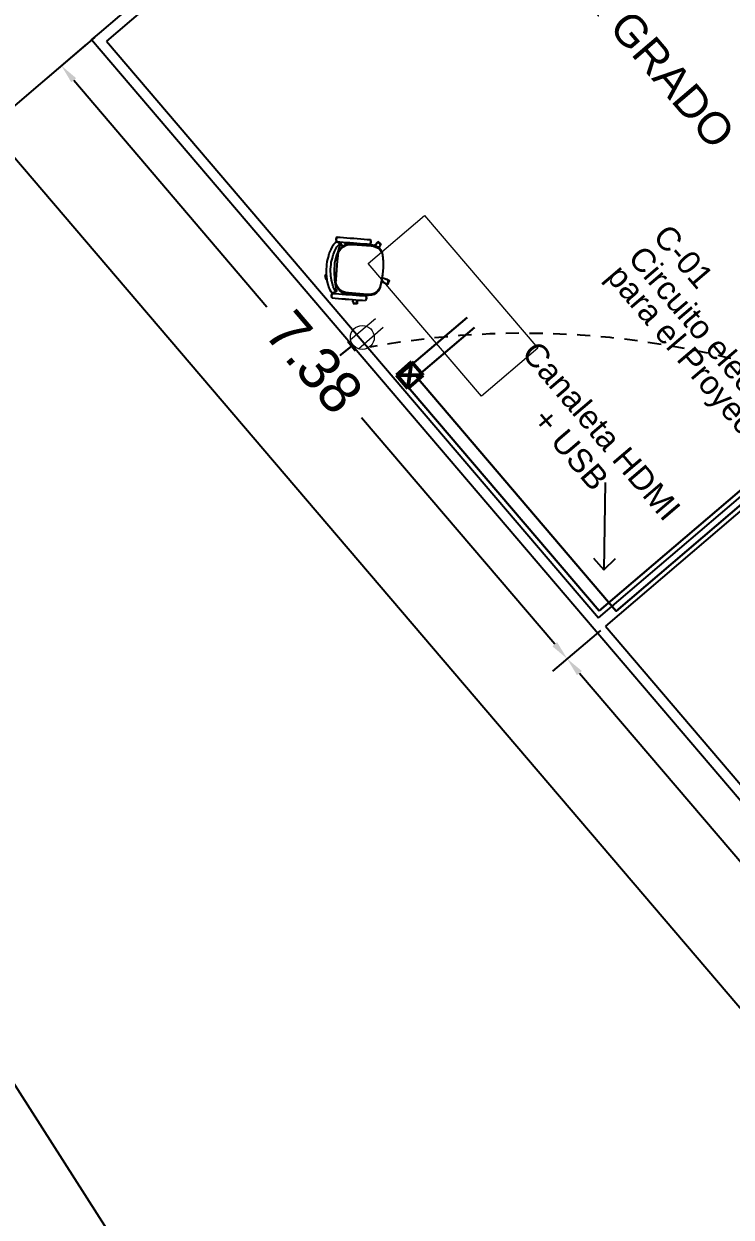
# Model space of a CAD drawing. Header units: metres. Extents: x 643973 to 644410, y 8488260 to 8488397.
# Drawn here: x 644225.03 to 644231.72, y 8488325.82 to 8488337.11 of the extents above; entities that cross this region are included whole.
import ezdxf

# ---------------------------------------------------------------- set-up
doc = ezdxf.new("R2010")
doc.units = ezdxf.units.M
doc.header["$MEASUREMENT"] = 0
doc.linetypes.add('LÍNEAS_OCULTAS2', pattern=[0.1875, 0.125, -0.0625])
for name, color, linetype, lineweight in [('Anotaciones - Textos_Pluma_Nº__86', 7, 'Continuous', 20), ('Cable USB', 3, 'Continuous', 30), ('CIRCUITO DE DATOS', 4, 'COMPU_LINE', 50), ('CIRCUITO ELECTRICO EST DE CARGA', 6, 'Continuous', 50), ('CONECCION USB Y HDMI', 150, 'Continuous', 30), ('MUEBLES', 150, 'Continuous', 25), ('MUEBLES MOVILES', 42, 'Continuous', 5), ('MURO PREFABRICADO', 252, 'Continuous', 25), ('tomacorriente', 1, 'Continuous', 20)]:
    doc.layers.add(name, color=color, linetype=linetype, lineweight=lineweight)
for name, color, linetype in [('Circ Tomac Nh-80 3x4mm2', 1, 'LÍNEAS_OCULTAS2'), ('Planta', 251, 'Continuous'), ('Unknown_Area_Type', 5, 'Continuous')]:
    doc.layers.add(name, color=color, linetype=linetype)
doc.styles.add('style4', font='arial.ttf')
doc.linetypes.add('COMPU_LINE', pattern='A,0.5,-0.1,["R",Standard,S=0.1,R=0,X=-0.05,Y=-0.05],-0.1', length=0.7)
doc.dimstyles.new('UTILIZAR', dxfattribs={"dimtxt": 0.18, "dimasz": 0.18, "dimexe": 0.18, "dimexo": 0.0625, "dimgap": 0.09, "dimtad": 0, "dimtih": 1, "dimtoh": 1, "dimdec": 4, "dimzin": 0, "dimdsep": 46, "dimtxsty": 'Standard', "dimcen": 0.09, "dimadec": 0, "dimazin": 0, "dimtfac": 1, "dimtdec": 4, "dimtofl": 0, "dimtmove": 0, "dimatfit": 3, "dimfxl": 1, "dimtolj": 1, "dimtzin": 0, "dimarcsym": 0})

# ---------------------------------------------------------------- blocks, each defined once
blk = doc.blocks.new('34')
at = {"layer": 'MUEBLES'}
for p, q in [((1317.81, 1591.536), (1317.792, 1591.508)), ((1317.81, 1591.536), (1317.792, 1591.508)), ((1317.827, 1591.564), (1317.81, 1591.536)), ((1317.827, 1591.564), (1317.81, 1591.536)), ((1317.844, 1591.591), (1317.827, 1591.564)), ((1317.844, 1591.591), (1317.827, 1591.564)), ((1317.86, 1591.618), (1317.844, 1591.591)), ((1317.86, 1591.617), (1317.844, 1591.591)), ((1317.864, 1591.541), (1317.847, 1591.513)), ((1317.864, 1591.54), (1317.847, 1591.513)), ((1317.88, 1591.532), (1317.856, 1591.513)), ((1317.877, 1591.644), (1317.86, 1591.618)), ((1317.876, 1591.642), (1317.86, 1591.617)), ((1317.881, 1591.568), (1317.864, 1591.54)), ((1317.881, 1591.568), (1317.864, 1591.541)), ((1317.873, 1591.556), (1317.88, 1591.54)), ((1317.876, 1591.642), (1317.877, 1591.644)), ((1317.877, 1591.644), (1317.899, 1591.637)), ((1317.899, 1591.637), (1317.878, 1591.642)), ((1317.878, 1591.642), (1317.878, 1591.642)), ((1317.878, 1591.642), (1317.878, 1591.642)), ((1317.908, 1591.545), (1317.88, 1591.532)), ((1317.88, 1591.54), (1317.883, 1591.533)), ((1317.897, 1591.594), (1317.881, 1591.568)), ((1317.898, 1591.594), (1317.881, 1591.568)), ((1317.916, 1591.54), (1317.888, 1591.527)), ((1317.897, 1591.593), (1317.899, 1591.591)), ((1317.914, 1591.62), (1317.898, 1591.594)), ((1317.899, 1591.637), (1317.914, 1591.62)), ((1317.912, 1591.621), (1317.899, 1591.637)), ((1317.899, 1591.591), (1317.915, 1591.553)), ((1317.904, 1591.591), (1317.901, 1591.599)), ((1317.908, 1591.582), (1317.904, 1591.591)), ((1317.911, 1591.573), (1317.908, 1591.582)), ((1317.918, 1591.547), (1317.908, 1591.545)), ((1317.91, 1591.579), (1317.915, 1591.618)), ((1317.912, 1591.581), (1317.91, 1591.579)), ((1317.91, 1591.579), (1317.913, 1591.576)), ((1317.914, 1591.567), (1317.911, 1591.573)), ((1317.911, 1591.564), (1317.915, 1591.565)), ((1317.912, 1591.621), (1317.912, 1591.621)), ((1317.912, 1591.621), (1317.912, 1591.621)), ((1317.915, 1591.584), (1317.912, 1591.581)), ((1317.913, 1591.576), (1317.923, 1591.573)), ((1317.915, 1591.565), (1317.914, 1591.567)), ((1317.917, 1591.62), (1317.915, 1591.618)), ((1317.925, 1591.586), (1317.915, 1591.584)), ((1317.915, 1591.553), (1317.918, 1591.547)), ((1317.925, 1591.542), (1317.916, 1591.54)), ((1317.92, 1591.623), (1317.917, 1591.62)), ((1317.939, 1591.551), (1317.918, 1591.547)), ((1317.931, 1591.625), (1317.92, 1591.623)), ((1317.923, 1591.573), (1317.934, 1591.57)), ((1317.942, 1591.587), (1317.925, 1591.586)), ((1317.946, 1591.547), (1317.925, 1591.542)), ((1317.949, 1591.626), (1317.931, 1591.625)), ((1317.934, 1591.57), (1317.941, 1591.569)), ((1317.971, 1591.55), (1317.939, 1591.551)), ((1317.941, 1591.569), (1317.947, 1591.567)), ((1317.952, 1591.587), (1317.942, 1591.587)), ((1317.977, 1591.546), (1317.946, 1591.547)), ((1317.947, 1591.567), (1317.961, 1591.562)), ((1317.959, 1591.625), (1317.949, 1591.626)), ((1317.965, 1591.585), (1317.952, 1591.587)), ((1317.974, 1591.623), (1317.959, 1591.625)), ((1317.961, 1591.562), (1317.977, 1591.556)), ((1317.994, 1591.579), (1317.965, 1591.585)), ((1317.991, 1591.543), (1317.971, 1591.55)), ((1318.004, 1591.617), (1317.974, 1591.623)), ((1317.977, 1591.556), (1317.994, 1591.551)), ((1317.996, 1591.539), (1317.977, 1591.546)), ((1318.009, 1591.532), (1317.991, 1591.543)), ((1318.027, 1591.572), (1317.994, 1591.579)), ((1317.994, 1591.551), (1318.016, 1591.545)), ((1318.013, 1591.529), (1317.996, 1591.539)), ((1318.039, 1591.609), (1318.004, 1591.617)), ((1318.013, 1591.529), (1318.009, 1591.532)), ((1318.016, 1591.545), (1318.089, 1591.513)), ((1318.032, 1591.571), (1318.027, 1591.572)), ((1318.062, 1591.559), (1318.032, 1591.571)), ((1318.045, 1591.608), (1318.039, 1591.609)), ((1318.077, 1591.595), (1318.045, 1591.608)), ((1318.081, 1591.552), (1318.062, 1591.559)), ((1318.097, 1591.587), (1318.077, 1591.595)), ((1318.1, 1591.544), (1318.081, 1591.552)), ((1318.117, 1591.579), (1318.097, 1591.587)), ((1318.106, 1591.541), (1318.1, 1591.544)), ((1318.119, 1591.533), (1318.106, 1591.541)), ((1318.125, 1591.576), (1318.117, 1591.579)), ((1318.138, 1591.521), (1318.119, 1591.533)), ((1318.139, 1591.567), (1318.125, 1591.576)), ((1318.159, 1591.554), (1318.139, 1591.567)), ((1318.179, 1591.542), (1318.159, 1591.554)), ((1318.197, 1591.53), (1318.179, 1591.542)), ((1317.74, 1591.425), (1317.723, 1591.398)), ((1317.74, 1591.425), (1317.724, 1591.399)), ((1317.757, 1591.452), (1317.74, 1591.425)), ((1317.757, 1591.452), (1317.74, 1591.425)), ((1317.837, 1591.489), (1317.743, 1591.34)), ((1317.845, 1591.483), (1317.752, 1591.334)), ((1317.775, 1591.48), (1317.757, 1591.452)), ((1317.775, 1591.48), (1317.757, 1591.452)), ((1317.792, 1591.508), (1317.775, 1591.48)), ((1317.792, 1591.508), (1317.775, 1591.48)), ((1317.794, 1591.429), (1317.777, 1591.402)), ((1317.794, 1591.429), (1317.777, 1591.402)), ((1317.812, 1591.457), (1317.794, 1591.429)), ((1317.812, 1591.457), (1317.794, 1591.429)), ((1317.829, 1591.485), (1317.812, 1591.457)), ((1317.829, 1591.485), (1317.812, 1591.457)), ((1317.847, 1591.513), (1317.829, 1591.485)), ((1317.847, 1591.513), (1317.829, 1591.485)), ((1317.856, 1591.513), (1317.837, 1591.489)), ((1317.864, 1591.507), (1317.845, 1591.483)), ((1317.888, 1591.527), (1317.864, 1591.507)), ((1318.053, 1591.504), (1318.013, 1591.529)), ((1318.164, 1591.435), (1318.053, 1591.504)), ((1318.089, 1591.513), (1318.156, 1591.47)), ((1318.158, 1591.509), (1318.138, 1591.521)), ((1318.158, 1591.458), (1318.145, 1591.447)), ((1318.156, 1591.47), (1318.217, 1591.419)), ((1318.174, 1591.499), (1318.158, 1591.509)), ((1318.164, 1591.463), (1318.158, 1591.458)), ((1318.211, 1591.406), (1318.164, 1591.435)), ((1318.176, 1591.497), (1318.174, 1591.499)), ((1318.193, 1591.482), (1318.176, 1591.497)), ((1318.183, 1591.429), (1318.179, 1591.426)), ((1318.195, 1591.438), (1318.183, 1591.429)), ((1318.208, 1591.469), (1318.193, 1591.482)), ((1318.2, 1591.528), (1318.197, 1591.53)), ((1318.217, 1591.513), (1318.2, 1591.528)), ((1318.233, 1591.445), (1318.208, 1591.469)), ((1318.233, 1591.498), (1318.217, 1591.513)), ((1318.217, 1591.419), (1318.232, 1591.403)), ((1318.223, 1591.511), (1318.221, 1591.51)), ((1318.223, 1591.511), (1318.229, 1591.512)), ((1318.227, 1591.512), (1318.23, 1591.514)), ((1318.229, 1591.512), (1318.237, 1591.509)), ((1318.23, 1591.514), (1318.235, 1591.518)), ((1318.261, 1591.473), (1318.233, 1591.498)), ((1318.236, 1591.442), (1318.233, 1591.445)), ((1318.235, 1591.518), (1318.236, 1591.519)), ((1318.236, 1591.519), (1318.263, 1591.489)), ((1318.257, 1591.415), (1318.236, 1591.442)), ((1318.237, 1591.509), (1318.244, 1591.503)), ((1318.244, 1591.503), (1318.248, 1591.496)), ((1318.248, 1591.496), (1318.25, 1591.488)), ((1318.25, 1591.488), (1318.248, 1591.484)), ((1318.253, 1591.481), (1318.256, 1591.483)), ((1318.256, 1591.483), (1318.261, 1591.487)), ((1318.261, 1591.487), (1318.263, 1591.489)), ((1318.264, 1591.47), (1318.261, 1591.473)), ((1318.287, 1591.441), (1318.264, 1591.47)), ((1318.306, 1591.416), (1318.287, 1591.441)), ((1317.697, 1591.306), (1317.688, 1591.305)), ((1317.708, 1591.306), (1317.697, 1591.306)), ((1317.723, 1591.398), (1317.707, 1591.373)), ((1317.708, 1591.374), (1317.707, 1591.373)), ((1317.707, 1591.373), (1317.723, 1591.356)), ((1317.724, 1591.399), (1317.708, 1591.374)), ((1317.723, 1591.355), (1317.708, 1591.371)), ((1317.708, 1591.371), (1317.709, 1591.371)), ((1317.709, 1591.371), (1317.708, 1591.371)), ((1317.717, 1591.307), (1317.708, 1591.306)), ((1317.723, 1591.307), (1317.717, 1591.307)), ((1317.723, 1591.356), (1317.744, 1591.349)), ((1317.742, 1591.35), (1317.723, 1591.355)), ((1317.726, 1591.307), (1317.723, 1591.307)), ((1317.726, 1591.303), (1317.726, 1591.307)), ((1317.737, 1591.328), (1317.727, 1591.304)), ((1317.745, 1591.323), (1317.735, 1591.298)), ((1317.743, 1591.34), (1317.737, 1591.328)), ((1317.742, 1591.35), (1317.742, 1591.35)), ((1317.742, 1591.35), (1317.742, 1591.35)), ((1317.76, 1591.375), (1317.744, 1591.349)), ((1317.744, 1591.349), (1317.746, 1591.351)), ((1317.752, 1591.334), (1317.745, 1591.323)), ((1317.761, 1591.376), (1317.746, 1591.351)), ((1317.777, 1591.402), (1317.76, 1591.375)), ((1317.777, 1591.402), (1317.761, 1591.376)), ((1318.225, 1591.396), (1318.211, 1591.406)), ((1318.211, 1591.406), (1318.216, 1591.403)), ((1318.231, 1591.393), (1318.216, 1591.403)), ((1318.238, 1591.384), (1318.225, 1591.396)), ((1318.244, 1591.381), (1318.231, 1591.393)), ((1318.232, 1591.403), (1318.244, 1591.39)), ((1318.253, 1591.357), (1318.238, 1591.384)), ((1318.244, 1591.39), (1318.256, 1591.377)), ((1318.26, 1591.352), (1318.244, 1591.381)), ((1318.257, 1591.341), (1318.253, 1591.357)), ((1318.256, 1591.377), (1318.267, 1591.366)), ((1318.275, 1591.391), (1318.257, 1591.415)), ((1318.26, 1591.326), (1318.257, 1591.341)), ((1318.264, 1591.336), (1318.26, 1591.352)), ((1318.26, 1591.295), (1318.26, 1591.326)), ((1318.268, 1591.321), (1318.264, 1591.336)), ((1318.267, 1591.366), (1318.271, 1591.362)), ((1318.268, 1591.29), (1318.268, 1591.321)), ((1318.271, 1591.362), (1318.276, 1591.356)), ((1318.283, 1591.38), (1318.275, 1591.391)), ((1318.276, 1591.356), (1318.283, 1591.348)), ((1318.298, 1591.309), (1318.281, 1591.281)), ((1318.297, 1591.308), (1318.281, 1591.281)), ((1318.287, 1591.371), (1318.283, 1591.38)), ((1318.283, 1591.348), (1318.288, 1591.342)), ((1318.294, 1591.355), (1318.287, 1591.371)), ((1318.288, 1591.342), (1318.292, 1591.339)), ((1318.292, 1591.339), (1318.294, 1591.339)), ((1318.294, 1591.339), (1318.327, 1591.36)), ((1318.297, 1591.345), (1318.294, 1591.355)), ((1318.294, 1591.339), (1318.295, 1591.342)), ((1318.295, 1591.342), (1318.297, 1591.345)), ((1318.314, 1591.334), (1318.297, 1591.308)), ((1318.314, 1591.335), (1318.298, 1591.309)), ((1318.314, 1591.404), (1318.306, 1591.416)), ((1318.319, 1591.394), (1318.314, 1591.404)), ((1318.331, 1591.361), (1318.314, 1591.335)), ((1318.33, 1591.359), (1318.314, 1591.334)), ((1318.327, 1591.377), (1318.319, 1591.394)), ((1318.33, 1591.367), (1318.327, 1591.377)), ((1318.327, 1591.36), (1318.328, 1591.363)), ((1318.328, 1591.363), (1318.33, 1591.367)), ((1318.33, 1591.359), (1318.331, 1591.361)), ((1318.331, 1591.361), (1318.353, 1591.354)), ((1318.352, 1591.354), (1318.332, 1591.36)), ((1318.332, 1591.36), (1318.332, 1591.36)), ((1318.351, 1591.312), (1318.335, 1591.285)), ((1318.351, 1591.311), (1318.335, 1591.285)), ((1318.368, 1591.338), (1318.351, 1591.312)), ((1318.366, 1591.339), (1318.352, 1591.354)), ((1318.353, 1591.354), (1318.368, 1591.338)), ((1318.366, 1591.339), (1318.366, 1591.339)), ((1318.366, 1591.339), (1318.366, 1591.339)), ((1317.682, 1591.305), (1317.68, 1591.305)), ((1317.683, 1591.265), (1317.68, 1591.305)), ((1317.688, 1591.305), (1317.682, 1591.305)), ((1317.685, 1591.265), (1317.683, 1591.265)), ((1317.692, 1591.266), (1317.685, 1591.265)), ((1317.686, 1591.282), (1317.687, 1591.291)), ((1317.689, 1591.274), (1317.686, 1591.282)), ((1317.687, 1591.291), (1317.69, 1591.298)), ((1317.693, 1591.267), (1317.689, 1591.274)), ((1317.69, 1591.298), (1317.696, 1591.302)), ((1317.695, 1591.266), (1317.692, 1591.266)), ((1317.699, 1591.264), (1317.693, 1591.267)), ((1317.696, 1591.302), (1317.727, 1591.303)), ((1317.699, 1591.264), (1317.723, 1591.265)), ((1317.727, 1591.304), (1317.722, 1591.277)), ((1317.722, 1591.277), (1317.723, 1591.252)), ((1317.723, 1591.252), (1317.727, 1591.241)), ((1317.727, 1591.241), (1317.731, 1591.229)), ((1317.735, 1591.298), (1317.73, 1591.272)), ((1317.73, 1591.272), (1317.731, 1591.247)), ((1317.731, 1591.247), (1317.734, 1591.237)), ((1317.731, 1591.229), (1317.742, 1591.21)), ((1317.734, 1591.237), (1317.738, 1591.224)), ((1317.738, 1591.224), (1317.748, 1591.206)), ((1317.742, 1591.21), (1317.755, 1591.196)), ((1317.748, 1591.206), (1317.76, 1591.193)), ((1317.755, 1591.196), (1317.801, 1591.155)), ((1318.143, 1591.09), (1318.236, 1591.239)), ((1318.152, 1591.084), (1318.245, 1591.233)), ((1318.228, 1591.198), (1318.211, 1591.17)), ((1318.228, 1591.197), (1318.211, 1591.17)), ((1318.224, 1591.191), (1318.22, 1591.193)), ((1318.246, 1591.226), (1318.228, 1591.198)), ((1318.246, 1591.226), (1318.228, 1591.197)), ((1318.236, 1591.239), (1318.251, 1591.266)), ((1318.245, 1591.233), (1318.26, 1591.26)), ((1318.263, 1591.254), (1318.246, 1591.226)), ((1318.263, 1591.253), (1318.246, 1591.226)), ((1318.251, 1591.266), (1318.26, 1591.295)), ((1318.26, 1591.26), (1318.268, 1591.29)), ((1318.281, 1591.281), (1318.263, 1591.253)), ((1318.281, 1591.281), (1318.263, 1591.254)), ((1318.283, 1591.202), (1318.265, 1591.174)), ((1318.283, 1591.202), (1318.266, 1591.174)), ((1318.3, 1591.23), (1318.283, 1591.202)), ((1318.301, 1591.23), (1318.283, 1591.202)), ((1318.318, 1591.258), (1318.3, 1591.23)), ((1318.318, 1591.258), (1318.301, 1591.23)), ((1318.335, 1591.285), (1318.318, 1591.258)), ((1318.335, 1591.285), (1318.318, 1591.258)), ((1317.76, 1591.193), (1317.805, 1591.153)), ((1317.801, 1591.155), (1317.822, 1591.14)), ((1317.805, 1591.153), (1317.825, 1591.138)), ((1317.822, 1591.14), (1317.851, 1591.118)), ((1317.825, 1591.138), (1317.852, 1591.117)), ((1317.851, 1591.118), (1317.878, 1591.101)), ((1317.852, 1591.117), (1317.903, 1591.086)), ((1317.903, 1591.086), (1317.935, 1591.069)), ((1317.903, 1591.086), (1317.904, 1591.085)), ((1317.904, 1591.085), (1317.937, 1591.068)), ((1318.135, 1591.078), (1318.143, 1591.09)), ((1318.144, 1591.072), (1318.152, 1591.084)), ((1318.177, 1591.116), (1318.161, 1591.09)), ((1318.162, 1591.092), (1318.161, 1591.09)), ((1318.161, 1591.09), (1318.177, 1591.073)), ((1318.177, 1591.116), (1318.162, 1591.092)), ((1318.162, 1591.088), (1318.162, 1591.089)), ((1318.176, 1591.072), (1318.162, 1591.088)), ((1318.194, 1591.143), (1318.177, 1591.116)), ((1318.194, 1591.142), (1318.177, 1591.116)), ((1318.211, 1591.17), (1318.194, 1591.143)), ((1318.211, 1591.17), (1318.194, 1591.142)), ((1318.214, 1591.092), (1318.198, 1591.067)), ((1318.215, 1591.093), (1318.199, 1591.068)), ((1318.204, 1591.159), (1318.2, 1591.162)), ((1318.204, 1591.159), (1318.2, 1591.162)), ((1318.231, 1591.119), (1318.214, 1591.092)), ((1318.231, 1591.119), (1318.215, 1591.093)), ((1318.248, 1591.147), (1318.231, 1591.119)), ((1318.248, 1591.146), (1318.231, 1591.119)), ((1318.239, 1591.132), (1318.247, 1591.128)), ((1318.247, 1591.128), (1318.239, 1591.132)), ((1318.26, 1591.124), (1318.241, 1591.136)), ((1318.254, 1591.128), (1318.241, 1591.136)), ((1318.247, 1591.128), (1318.256, 1591.122)), ((1318.256, 1591.122), (1318.247, 1591.128)), ((1318.266, 1591.174), (1318.248, 1591.147)), ((1318.265, 1591.174), (1318.248, 1591.146)), ((1318.256, 1591.122), (1318.264, 1591.117)), ((1318.264, 1591.117), (1318.256, 1591.122)), ((1318.266, 1591.125), (1318.26, 1591.124)), ((1318.274, 1591.159), (1318.261, 1591.167)), ((1318.279, 1591.156), (1318.261, 1591.167)), ((1318.264, 1591.117), (1318.269, 1591.114)), ((1318.269, 1591.114), (1318.264, 1591.117)), ((1318.273, 1591.128), (1318.266, 1591.125)), ((1318.269, 1591.114), (1318.271, 1591.112)), ((1318.271, 1591.112), (1318.269, 1591.114)), ((1318.292, 1591.146), (1318.271, 1591.112)), ((1318.279, 1591.134), (1318.273, 1591.128)), ((1318.274, 1591.159), (1318.279, 1591.156)), ((1318.279, 1591.156), (1318.282, 1591.15)), ((1318.282, 1591.142), (1318.279, 1591.134)), ((1318.281, 1591.152), (1318.284, 1591.15)), ((1318.282, 1591.15), (1318.282, 1591.142)), ((1318.284, 1591.15), (1318.29, 1591.147)), ((1318.29, 1591.147), (1318.292, 1591.146)), ((1317.913, 1591.007), (1317.911, 1591.001)), ((1317.911, 1591.001), (1317.911, 1590.999)), ((1317.95, 1590.989), (1317.911, 1590.999)), ((1317.915, 1591.016), (1317.913, 1591.007)), ((1317.917, 1591.026), (1317.915, 1591.016)), ((1317.919, 1591.035), (1317.917, 1591.026)), ((1317.918, 1591.013), (1317.928, 1591.053)), ((1317.921, 1591.007), (1317.918, 1591.013)), ((1317.921, 1591.041), (1317.919, 1591.035)), ((1317.921, 1591.043), (1317.921, 1591.041)), ((1317.925, 1591.042), (1317.921, 1591.043)), ((1317.927, 1591.001), (1317.921, 1591.007)), ((1317.935, 1590.998), (1317.927, 1591.001)), ((1317.928, 1591.053), (1317.932, 1591.07)), ((1317.935, 1591.069), (1317.956, 1591.058)), ((1317.943, 1590.997), (1317.935, 1590.998)), ((1317.937, 1591.068), (1317.959, 1591.056)), ((1317.951, 1590.999), (1317.943, 1590.997)), ((1317.952, 1590.997), (1317.95, 1590.991)), ((1317.95, 1590.991), (1317.95, 1590.989)), ((1317.956, 1591.003), (1317.951, 1590.999)), ((1317.953, 1591.001), (1317.952, 1590.997)), ((1317.956, 1591.058), (1318.011, 1591.035)), ((1317.956, 1591.003), (1317.965, 1591.043)), ((1317.959, 1591.056), (1318.016, 1591.032)), ((1317.965, 1591.043), (1317.968, 1591.053)), ((1318.011, 1591.035), (1318.044, 1591.029)), ((1318.016, 1591.032), (1318.051, 1591.025)), ((1318.044, 1591.029), (1318.064, 1591.031)), ((1318.051, 1591.025), (1318.071, 1591.027)), ((1318.064, 1591.031), (1318.072, 1591.032)), ((1318.071, 1591.027), (1318.08, 1591.028)), ((1318.072, 1591.032), (1318.096, 1591.043)), ((1318.08, 1591.028), (1318.104, 1591.038)), ((1318.096, 1591.043), (1318.115, 1591.057)), ((1318.104, 1591.038), (1318.124, 1591.052)), ((1318.115, 1591.057), (1318.135, 1591.078)), ((1318.124, 1591.052), (1318.144, 1591.072)), ((1318.196, 1591.067), (1318.176, 1591.072)), ((1318.177, 1591.073), (1318.198, 1591.067)), ((1318.196, 1591.068), (1318.196, 1591.067)), ((1318.196, 1591.067), (1318.196, 1591.067)), ((1318.198, 1591.067), (1318.199, 1591.068))]:
    blk.add_line(p, q, dxfattribs=at)
blk = doc.blocks.new('*D34')
at = {"layer": 'Anotaciones - Textos_Pluma_Nº__86', "color": 0, "lineweight": -2, "transparency": 16777216}
for p, q in [((644225.62, 8488336.919), (644224.56, 8488336.015)), ((644224.814, 8488335.995), (644233.747, 8488325.524)), ((644243.791, 8488313.75), (644234.859, 8488324.22)), ((644244.831, 8488314.4), (644243.771, 8488313.496))]:
    blk.add_line(p, q, dxfattribs=at)
at = {"layer": 'Anotaciones - Textos_Pluma_Nº__86', "color": 0, "transparency": 16777216}
for points in [[(644224.837, 8488336.014), (644224.791, 8488335.975), (644224.697, 8488336.132)], [(644243.814, 8488313.769), (644243.768, 8488313.73), (644243.908, 8488313.613)]]:
    blk.add_solid(points, dxfattribs=at)
at = {"layer": 'Defpoints', "color": 0, "transparency": 16777216}
for p in [(644225.668, 8488336.96, 0), (644224.697, 8488336.132), (644244.879, 8488314.441, 0)]:
    blk.add_point(p, dxfattribs=at)
at = {"layer": 'Anotaciones - Textos_Pluma_Nº__86', "color": 0, "transparency": 16777216, "insert": (644234.303, 8488324.872), "char_height": 0.4, "attachment_point": 5, "rotation": 310.4675}
blk.add_mtext('\\A1;29.60', dxfattribs=at)
blk = doc.blocks.new('*D35')
at = {"layer": 'Anotaciones - Textos_Pluma_Nº__86', "color": 0, "lineweight": -2, "transparency": 16777216}
for p, q in [((644225.696, 8488336.984), (644225.245, 8488336.599)), ((644225.499, 8488336.579), (644227.327, 8488334.435)), ((644230.052, 8488331.242), (644228.223, 8488333.385)), ((644230.483, 8488331.373), (644230.031, 8488330.988))]:
    blk.add_line(p, q, dxfattribs=at)
at = {"layer": 'Anotaciones - Textos_Pluma_Nº__86', "color": 0, "transparency": 16777216}
for points in [[(644225.522, 8488336.598), (644225.476, 8488336.559), (644225.382, 8488336.716)], [(644230.074, 8488331.261), (644230.029, 8488331.222), (644230.168, 8488331.105)]]:
    blk.add_solid(points, dxfattribs=at)
at = {"layer": 'Defpoints', "color": 0, "transparency": 16777216}
for p in [(644225.744, 8488337.025, 0), (644230.53, 8488331.414, 0), (644230.168, 8488331.105)]:
    blk.add_point(p, dxfattribs=at)
at = {"layer": 'Anotaciones - Textos_Pluma_Nº__86', "color": 0, "transparency": 16777216, "insert": (644227.775, 8488333.91), "char_height": 0.4, "attachment_point": 5, "rotation": 310.4675}
blk.add_mtext('\\A1;7.38', dxfattribs=at)
blk = doc.blocks.new('*D36')
at = {"layer": 'Anotaciones - Textos_Pluma_Nº__86', "color": 0, "lineweight": -2, "transparency": 16777216}
for p, q in [((644230.483, 8488331.373), (644230.031, 8488330.988)), ((644230.285, 8488330.968), (644232.144, 8488328.789)), ((644234.855, 8488325.611), (644232.997, 8488327.79)), ((644235.287, 8488325.742), (644234.835, 8488325.357))]:
    blk.add_line(p, q, dxfattribs=at)
at = {"layer": 'Anotaciones - Textos_Pluma_Nº__86', "color": 0, "transparency": 16777216}
for points in [[(644230.308, 8488330.988), (644230.262, 8488330.949), (644230.168, 8488331.105)], [(644234.878, 8488325.63), (644234.833, 8488325.591), (644234.972, 8488325.474)]]:
    blk.add_solid(points, dxfattribs=at)
at = {"layer": 'Defpoints', "color": 0, "transparency": 16777216}
for p in [(644230.53, 8488331.414, 0), (644230.168, 8488331.105), (644235.334, 8488325.783, 0)]:
    blk.add_point(p, dxfattribs=at)
at = {"layer": 'Anotaciones - Textos_Pluma_Nº__86', "color": 0, "transparency": 16777216, "insert": (644232.57, 8488328.289), "char_height": 0.4, "attachment_point": 5, "rotation": 310.4675}
blk.add_mtext('\\A1;7.40', dxfattribs=at)
blk = doc.blocks.new('TOMACORRIENTE DOBLE')
at = {"layer": 'tomacorriente'}
for p, q in [((697806.719, 8439550.89), (697806.419, 8439550.969)), ((697806.69, 8439550.781), (697806.391, 8439550.86))]:
    blk.add_line(p, q, dxfattribs=at)
blk.add_circle((697806.61, 8439550.86), 0.113, dxfattribs=at)

msp = doc.modelspace()

# ---------------------------------------------------------------- linework, layer by layer
at = {"layer": 'Cable USB'}
msp.add_lwpolyline([(644232.14023, 8488335.55776), (644233.48203, 8488333.98491), (644230.6339, 8488331.55516), (644228.74268, 8488333.77204), (644229.29104, 8488334.23985)], dxfattribs=at)
at = {"layer": 'Circ Tomac Nh-80 3x4mm2'}
msp.add_arc((644229.7569, 8488326.0268), 8.15694, 68.182385, 100.286051, dxfattribs=at)
at = {"layer": 'CIRCUITO DE DATOS', "color": 0}
msp.add_line((644228.66163, 8488333.66198), (644228.80554, 8488333.78729), dxfattribs=at)
at = {"layer": 'CIRCUITO ELECTRICO EST DE CARGA', "color": 0}
for p, q in [((644228.55272, 8488333.78706), (644228.69663, 8488333.91237)), ((644228.66163, 8488333.66198), (644228.69663, 8488333.91237)), ((644228.80554, 8488333.78729), (644228.69663, 8488333.91237)), ((644228.80554, 8488333.78729), (644228.55272, 8488333.78706)), ((644228.66163, 8488333.66198), (644228.55272, 8488333.78706))]:
    msp.add_line(p, q, dxfattribs=at)
at = {"layer": 'CONECCION USB Y HDMI'}
for p, q in [((644228.57304, 8488333.77996), (644229.22148, 8488334.33314)), ((644233.35319, 8488334.0159), (644230.68726, 8488331.74159)), ((644230.47005, 8488331.55629), (644228.57304, 8488333.77996)), ((644230.68726, 8488331.74159), (644230.47005, 8488331.55629))]:
    msp.add_line(p, q, dxfattribs=at)
at = {"layer": 'MUEBLES MOVILES', "color": 252, "lineweight": 5, "ltscale": 2}
msp.add_lwpolyline([(644228.81917, 8488335.29724), (644229.89066, 8488334.04249), (644229.35836, 8488333.58789), (644228.28687, 8488334.84264), (644228.81917, 8488335.29724)], dxfattribs=at)
at = {"layer": 'MURO PREFABRICADO'}
for points in [[(644225.74397, 8488337.02457), (644231.13025, 8488341.61961)], [(644231.11908, 8488341.47863), (644225.80887, 8488336.9485)], [(644244.95487, 8488314.50566), (644244.87879, 8488314.44076), (644225.6679, 8488336.95967), (644225.74397, 8488337.02457)], [(644225.80887, 8488336.9485), (644230.46557, 8488331.48994)], [(644230.46557, 8488331.48994), (644235.85185, 8488336.08498)], [(644235.84068, 8488335.944), (644230.53047, 8488331.41387)], [(644230.53047, 8488331.41387), (644235.26946, 8488325.85885)]]:
    msp.add_lwpolyline(points, dxfattribs=at)
at = {"layer": 'Planta'}
for p, q in [((644230.52893, 8488332.77184), (644230.51629, 8488331.94681)), ((644230.41644, 8488332.05638), (644230.51629, 8488331.94681)), ((644230.51629, 8488331.94681), (644230.62725, 8488332.05372))]:
    msp.add_line(p, q, dxfattribs=at)
at = {"layer": 'Unknown_Area_Type'}
msp.add_polyline3d([(644227.50393, 8488323.05751, 0), (644252.2025, 8488295.97695, 0), (644299.08917, 8488327.33067, 0), (644254.32467, 8488373.03849, 0), (644211.54915, 8488348.05517, 0), (644227.50393, 8488323.05751, 0)], close=True, dxfattribs=at)

# ---------------------------------------------------------------- block references
at = {"layer": 'MUEBLES MOVILES', "color": 252, "lineweight": 5, "ltscale": 2, "xscale": -1, "rotation": 53.47452321926291}
msp.add_blockref('34', (646291.39603, 8488446.81601), dxfattribs=at)
at = {"layer": 'Planta', "rotation": 235.5399787751542}
msp.add_blockref('TOMACORRIENTE DOBLE', (-5919519.75779, 13839050.46437, 0), dxfattribs=at)

# ---------------------------------------------------------------- texts
at = {"insert": (644230.17677, 8488337.97638), "char_height": 0.3, "attachment_point": 1, "rotation": 310.467514, "style": 'style4'}
msp.add_mtext_dynamic_manual_height_columns('1ER GRADO', width=2.5599864, gutter_width=12.5, heights=[0], dxfattribs=at)
at = {"layer": 'Planta', "color": 0, "style": 'style4'}
for s, height, rotation, p in [('C-01', 0.22, 310.467514, (644230.9707, 8488335.09324)), ('Circuito eléctrico', 0.22, 310.467514, (644230.73396, 8488334.89128)), ('para el Proyector', 0.22, 310.467514, (644230.52865, 8488334.71613)), ('Canaleta HDMI', 0.22, 310.467514, (644229.72802, 8488333.98816)), ('+ USB', 0.22, 310.467514, (644229.82916, 8488333.35839)), ('PROPIEDAD PRIVADA', 1.3554411, 301.043799, (644216.82685, 8488328.45772))]:
    msp.add_text(s, height=height, rotation=rotation, dxfattribs=at).set_placement(p)
at = {"layer": 'tomacorriente', "insert": (644228.13329, 8488334.06561), "char_height": 0.14803, "width": 1.3807297, "attachment_point": 2, "rotation": 308.593759, "style": 'style4'}
msp.add_mtext('T', dxfattribs=at)

# ---------------------------------------------------------------- dimensions: what is measured, and where the dimension line sits
at = {"layer": 'Anotaciones - Textos_Pluma_Nº__86'}
for base, p1, p2, picture, middle in [((644230.16839, 8488331.10497, 0), (644225.74397, 8488337.02457), (644230.53047, 8488331.41387), '*D35', (644227.77514, 8488333.91032, 0)), ((644224.69723, 8488336.1316, 0), (644244.87879, 8488314.44076), (644225.6679, 8488336.95967), '*D34', (644234.30268, 8488324.87214, 0)), ((644230.16839, 8488331.10497, 0), (644235.33436, 8488325.78277), (644230.53047, 8488331.41387), '*D36', (644232.57033, 8488328.28942, 0))]:
    dim = msp.add_linear_dim(base=base, p1=p1, p2=p2, angle=310.467514, dimstyle='UTILIZAR', override={"dimtxt": 0.4, "dimtih": 0, "dimdec": 2}, dxfattribs=at)
    dim.commit()
    dim.dimension.update_dxf_attribs({"geometry": picture, "text_midpoint": middle})

doc.saveas('drawing.dxf')
